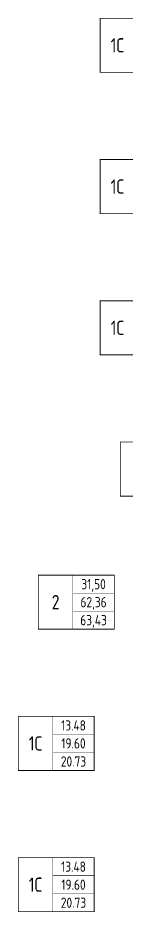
# Model space of a CAD drawing. Header units: millimetres. Extents: x 0 to 145404, y 0 to 194550.
# Drawn here: x 111321 to 113988, y 124851 to 146691 of the extents above; entities that cross this region are included whole.
import ezdxf
from ezdxf.enums import TextEntityAlignment as Align

# ---------------------------------------------------------------- set-up
doc = ezdxf.new("R2010")
doc.units = ezdxf.units.MM
doc.styles.add('ГОСТ 2.304', font='CS_Gost2304.shx')

# ---------------------------------------------------------------- blocks, each defined once
blk = doc.blocks.new('Квартира 1С 3450 тип 9-1')
at = {"ltscale": 75, "const_width": 20}
blk.add_lwpolyline([(-11094, 2485), (-9240, 2485), (-9240, 1165), (-11094, 1165)], close=True, dxfattribs=at)
at = {"ltscale": 75, "const_width": 8.8, "elevation": 227}
for points in [[(-10252, 2485), (-10252, 1165)], [(-9240, 2045), (-10252, 2045)], [(-9240, 1605), (-10252, 1605)]]:
    blk.add_lwpolyline(points, dxfattribs=at)
at = {"ltscale": 75, "style": 'ГОСТ 2.304'}
for s, height, p in [('13.48', 250, (-9746, 2265)), ('1С', 350, (-10673, 1825)), ('19.60', 250, (-9746, 1825)), ('20.73', 250, (-9746, 1385))]:
    blk.add_text(s, height=height, dxfattribs=at).set_placement(p, align=Align.MIDDLE_CENTER)
blk = doc.blocks.new('Квартира 1С 3450 тип 9')
at = {"ltscale": 75, "const_width": 20}
blk.add_lwpolyline([(-11094, 2485), (-9240, 2485), (-9240, 1165), (-11094, 1165)], close=True, dxfattribs=at)
at = {"ltscale": 75, "const_width": 8.8, "elevation": 227}
for points in [[(-10252, 2485), (-10252, 1165)], [(-9240, 2045), (-10252, 2045)], [(-9240, 1605), (-10252, 1605)]]:
    blk.add_lwpolyline(points, dxfattribs=at)
at = {"ltscale": 75, "style": 'ГОСТ 2.304'}
for s, height, p in [('13.48', 250, (-9746, 2265)), ('1С', 350, (-10673, 1825)), ('19.60', 250, (-9746, 1825)), ('20.73', 250, (-9746, 1385))]:
    blk.add_text(s, height=height, dxfattribs=at).set_placement(p, align=Align.MIDDLE_CENTER)
blk = doc.blocks.new('Квартира 2К 6450 тип 8 перекидная')
at = {"ltscale": 75, "const_width": 20, "elevation": 0}
blk.add_lwpolyline([(-10404, -2405), (-8550, -2405), (-8550, -3725), (-10404, -3725)], close=True, dxfattribs=at)
blk = doc.blocks.new('V_Section_1')
for name, p in [('Квартира 1С 3450 тип 9', (7150, -31500)), ('Квартира 1С 3450 тип 9-1', (7150, -34950)), ('Квартира 2К 6450 тип 8 перекидная', (6950, -36960, 0)), ('Квартира 1С 3450 тип 9', (7150, -38400))]:
    blk.add_blockref(name, p)
blk = doc.blocks.new('Квартира 2К 6450 тип 8-1 перекидная')
at = {"ltscale": 75, "const_width": 20, "elevation": 0}
blk.add_lwpolyline([(-12404, 6535), (-10550, 6535), (-10550, 5215), (-12404, 5215)], close=True, dxfattribs=at)
at = {"ltscale": 75, "const_width": 8.8, "elevation": 227}
for points in [[(-11562, 6535), (-11562, 5215)], [(-10550, 6095), (-11562, 6095)], [(-10550, 5655), (-11562, 5655)]]:
    blk.add_lwpolyline(points, dxfattribs=at)
at = {"ltscale": 75, "style": 'ГОСТ 2.304'}
for s, height, p in [('31,50', 250, (-11056, 6315, 0)), ('2', 350, (-11983, 5875, 0)), ('62,36', 250, (-11056, 5875, 0)), ('63,43', 250, (-11056, 5435, 0))]:
    blk.add_text(s, height=height, dxfattribs=at).set_placement(p, align=Align.MIDDLE_CENTER)
blk = doc.blocks.new('V_Section_2')
for name, p in [('Квартира 2К 6450 тип 8-1 перекидная', (8950, -7500, 0)), ('Квартира 1С 3450 тип 9-1', (7150, -6900)), ('Квартира 1С 3450 тип 9', (7150, -10350))]:
    blk.add_blockref(name, p)

msp = doc.modelspace()

# ---------------------------------------------------------------- block references
for name, p in [('V_Section_1', (117275, 175696)), ('V_Section_2', (115275, 134046, 0))]:
    msp.add_blockref(name, p)

doc.saveas('drawing.dxf')
